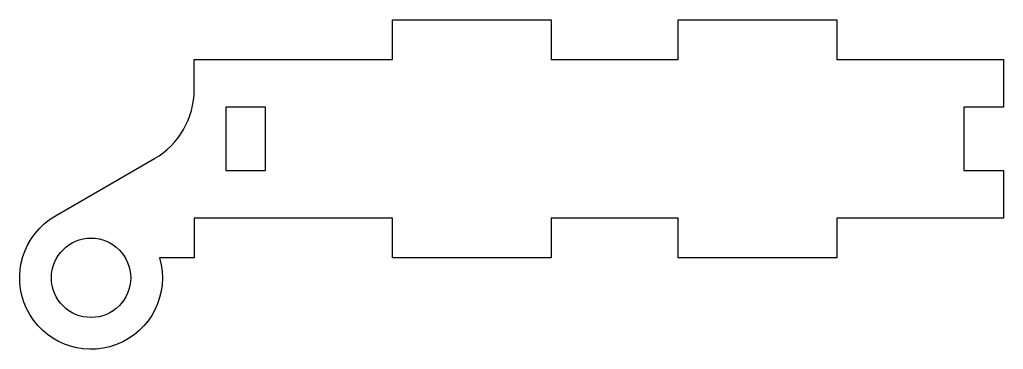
# Model space of a CAD drawing. Header units: millimetres. Extents: x -88.8 to -26.8, y -23.2 to -2.5.
import ezdxf

# ---------------------------------------------------------------- set-up
doc = ezdxf.new("R2010")
doc.units = ezdxf.units.MM
doc.layers.get('0').update_dxf_attribs({"linetype": 'CONTINUOUS'})

msp = doc.modelspace()

# ---------------------------------------------------------------- linework, layer by layer
msp.add_lwpolyline([(-77.779, -14.99), (-77.779, -17.49), (-79.957, -17.49, -2.053205), (-86.53, -14.843), (-80.279, -11.234, 0.267949), (-77.779, -6.904), (-77.779, -4.99), (-65.28, -4.99), (-65.28, -2.49), (-55.28, -2.49), (-55.28, -4.99), (-47.28, -4.99), (-47.28, -2.49), (-37.28, -2.49), (-37.28, -4.99), (-26.776, -4.99), (-26.776, -7.99), (-29.276, -7.99), (-29.276, -11.99), (-26.776, -11.99), (-26.776, -14.99), (-37.28, -14.99), (-37.28, -17.49), (-47.28, -17.49), (-47.28, -14.99), (-55.28, -14.99), (-55.28, -17.49), (-65.28, -17.49), (-65.28, -14.99)], format="xyb", close=True)
msp.add_lwpolyline([(-75.779, -7.99), (-75.779, -11.99), (-73.276, -11.99), (-73.276, -7.99)], close=True)
msp.add_circle((-84.28, -18.74), 2.5)

doc.saveas('drawing.dxf')
